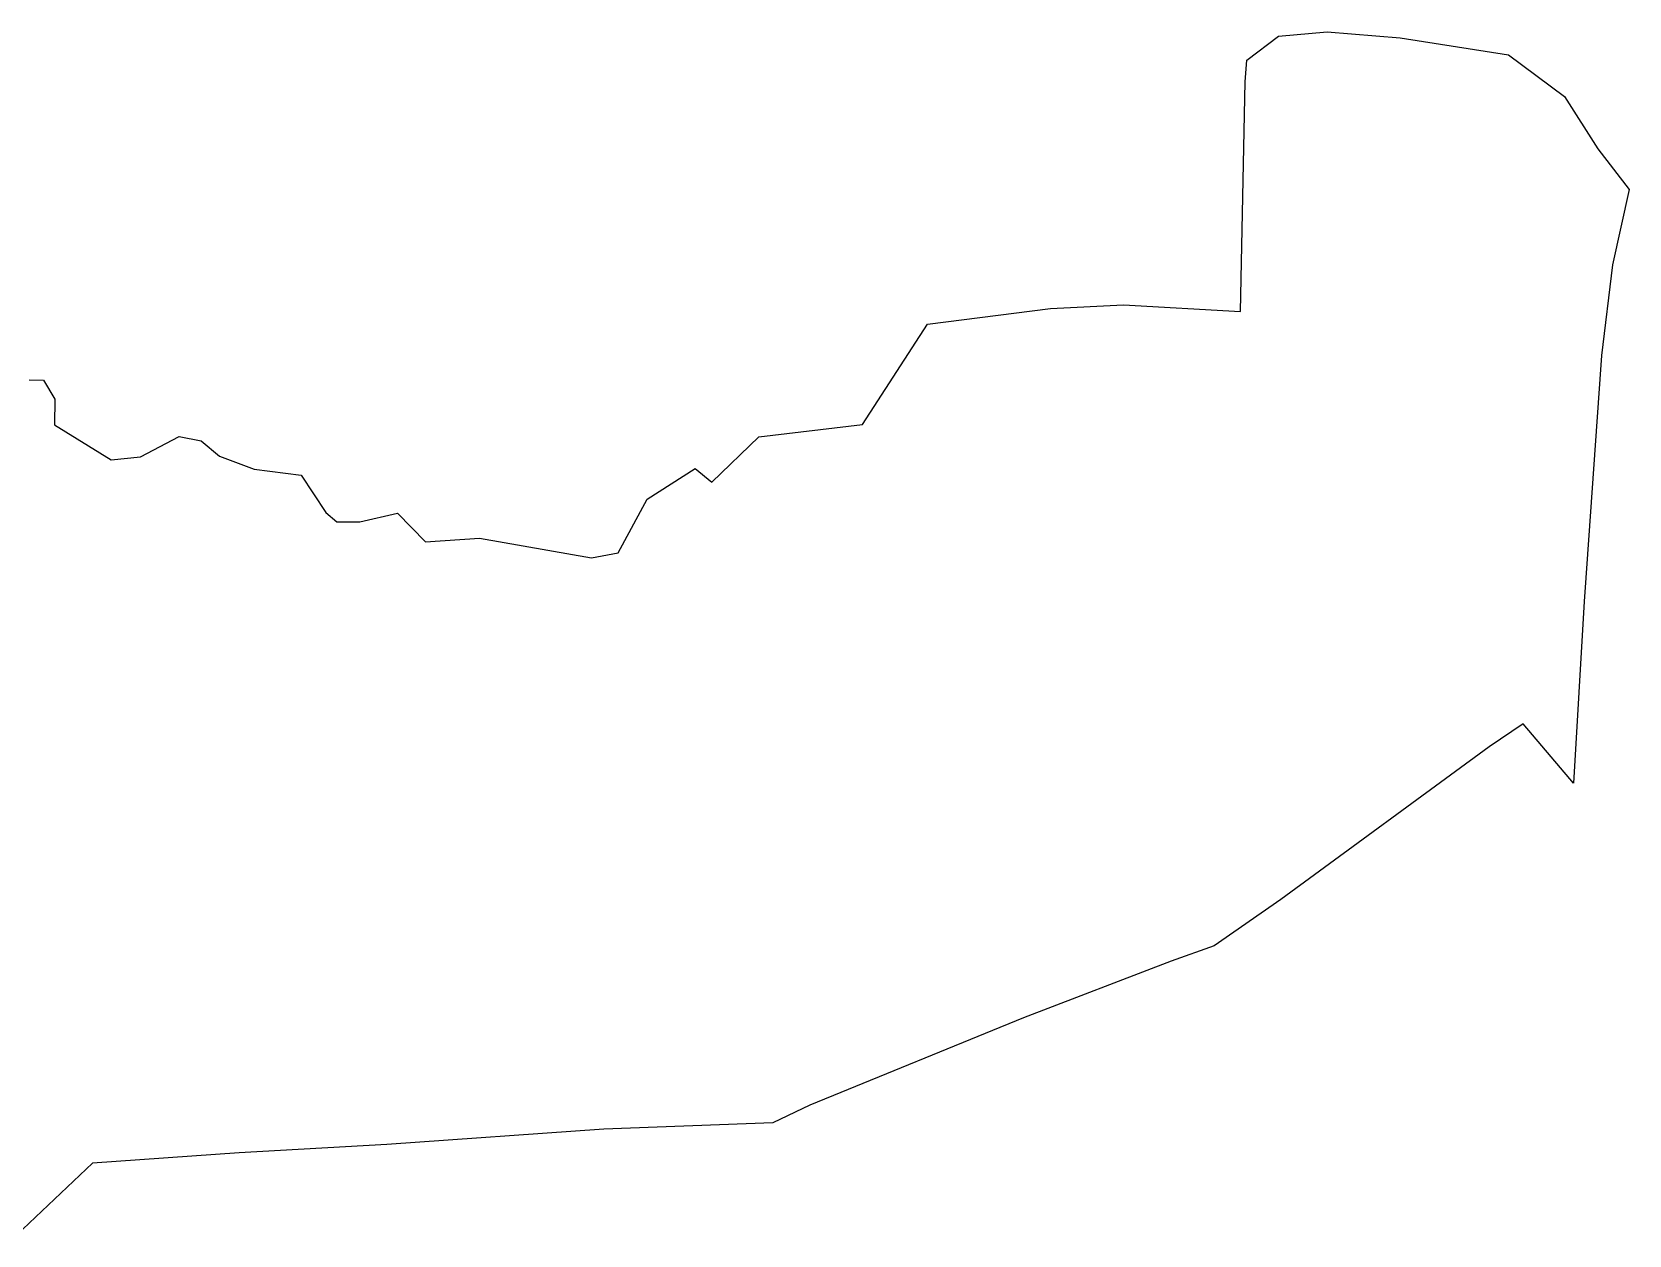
# Model space of a CAD drawing. Header units: feet. Extents: x 284844 to 291970, y 2024202 to 2027190.
# Drawn here: x 288407 to 291970, y 2024418 to 2027101 of the extents above; entities that cross this region are included whole.
import ezdxf

# ---------------------------------------------------------------- set-up
doc = ezdxf.new("R2010")
doc.units = ezdxf.units.FT
doc.header["$MEASUREMENT"] = 0
doc.layers.add('VILLAGE BOUNDRY', color=10, linetype='Continuous')

msp = doc.modelspace()

# ---------------------------------------------------------------- linework, layer by layer
at = {"layer": 'VILLAGE BOUNDRY', "color": 3}
msp.add_polyline3d([(288400, 2026325.3, 0), (288432.1, 2026324.5, 0), (288457.9, 2026282.1, 0), (288457.1, 2026224.9, 0), (288583.1, 2026146.8, 0), (288648.7, 2026153.4, 0), (288735, 2026199, 0), (288784.1, 2026189.4, 0), (288825.1, 2026154.8, 0), (288902.2, 2026126.2, 0), (289006.9, 2026113, 0), (289062.5, 2026029.3, 0), (289087, 2026008.6, 0), (289137.7, 2026008.8, 0), (289222.4, 2026028.1, 0), (289284.4, 2025963.7, 0), (289405, 2025972.3, 0), (289655.1, 2025928.3, 0), (289714.7, 2025939.4, 0), (289779.2, 2026059, 0), (289886.1, 2026127.4, 0), (289923.3, 2026096.7, 0), (290027.9, 2026198.2, 0), (290259.1, 2026225.9, 0), (290404.2, 2026449.2, 0), (290678.6, 2026484.3, 0), (290841.7, 2026492.8, 0), (291102.9, 2026477.4, 0), (291112.8, 2026989.7, 0), (291116.7, 2027038.1, 0), (291187.3, 2027092.1, 0), (291295.7, 2027101.3, 0), (291459, 2027088.4, 0), (291700.9, 2027050.1, 0), (291825.4, 2026957.4, 0), (291899.6, 2026840.4, 0), (291969.5, 2026749.8, 0), (291932.3, 2026582, 0), (291907.7, 2026379.3, 0), (291869.3, 2025830.7, 0), (291845.8, 2025425.3, 0), (291837.4, 2025435.1, 0), (291733.6, 2025557.8, 0), (291657.7, 2025506.5, 0), (291192.3, 2025166.4, 0), (291043.8, 2025062.6, 0), (290948.1, 2025028.5, 0), (290618.9, 2024902.4, 0), (290141.7, 2024707, 0), (290059.4, 2024668.1, 0), (289682.4, 2024654, 0), (289198.1, 2024619.4, 0), (288868.8, 2024600.8, 0), (288541.9, 2024578.1, 0), (288372, 2024417.6, 0)], dxfattribs=at)

doc.saveas('drawing.dxf')
